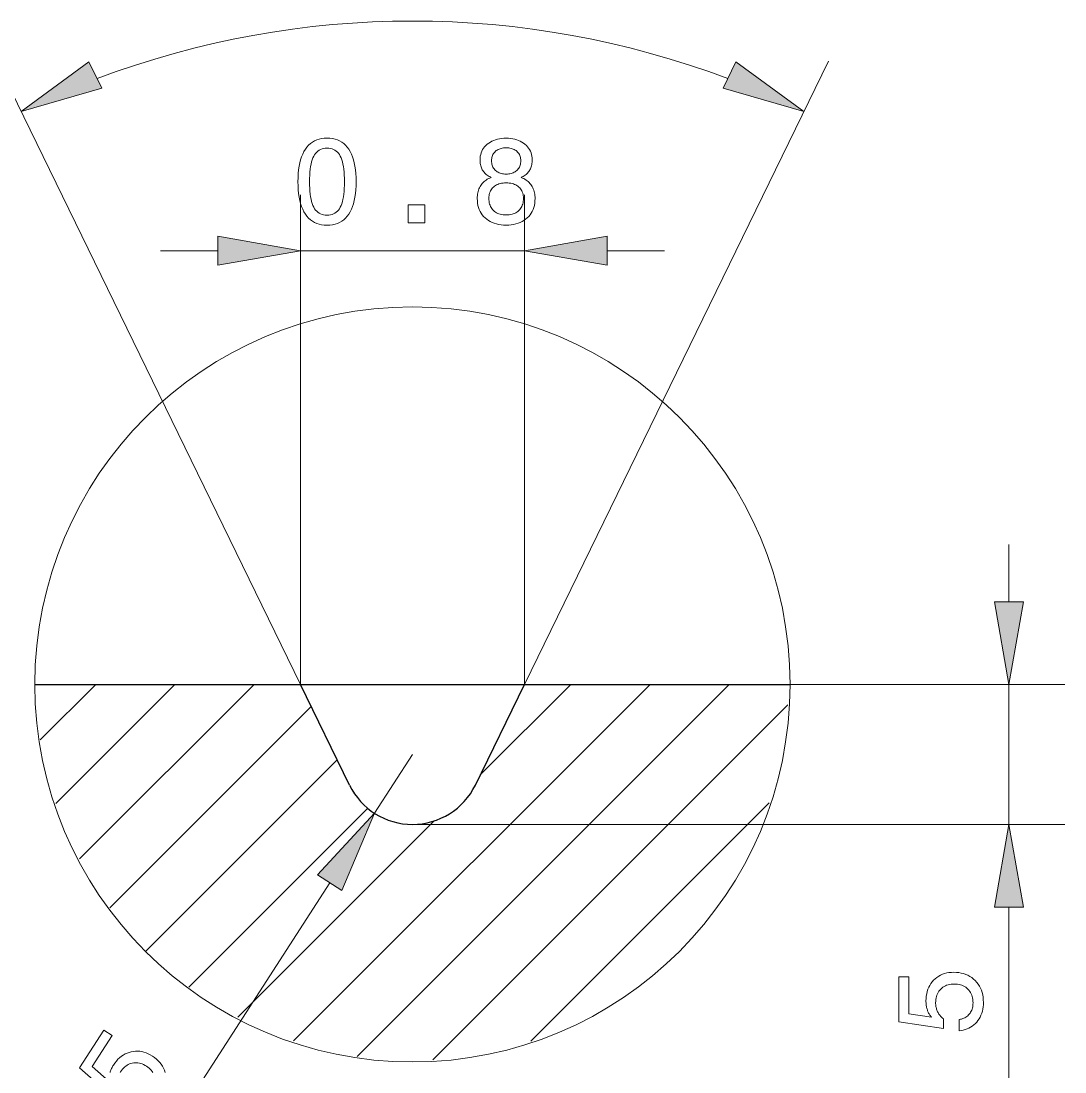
# Model space of a CAD drawing. Extents: x 0 to 594, y 0 to 521.
# Drawn here: x 220.53 to 257.81, y 35.94 to 73.48 of the extents above; entities that cross this region are included whole.
import ezdxf

# ---------------------------------------------------------------- set-up
doc = ezdxf.new("R2010")
doc.units = 0

msp = doc.modelspace()

# ---------------------------------------------------------------- linework, layer by layer
at = {"color": 7, "lineweight": 13}
for p, q in [((230.505, 49.788), (219.65, 72.056)), ((238.505, 49.788), (249.361, 72.056))]:
    msp.add_line(p, q, dxfattribs=at)
at = {"color": 5, "lineweight": 13, "ltscale": 0.437309}
for p, q in [((230.505, 49.788), (230.505, 67.281)), ((238.505, 49.788), (238.505, 67.281))]:
    msp.add_line(p, q, dxfattribs=at)
at = {"color": 5, "lineweight": 13, "ltscale": 0.051139}
for p, q in [((225.505, 65.281), (227.551, 65.281)), ((241.46, 65.281), (243.505, 65.281)), ((255.812, 52.743), (255.812, 54.788))]:
    msp.add_line(p, q, dxfattribs=at)
at = {"color": 5, "lineweight": 13, "ltscale": 0.2}
msp.add_line((230.505, 65.281), (238.505, 65.281), dxfattribs=at)
at = {"color": 7, "lineweight": 30}
msp.add_line((221.02, 49.788), (247.991, 49.788), dxfattribs=at)
at = {"color": 7, "lineweight": 13, "ltscale": 0.069905}
msp.add_line((221.214, 47.811), (223.192, 49.788), dxfattribs=at)
at = {"color": 7, "lineweight": 13, "ltscale": 0.150263}
msp.add_line((221.77, 45.538), (226.02, 49.788), dxfattribs=at)
at = {"color": 7, "lineweight": 13, "ltscale": 0.220281}
msp.add_line((222.618, 43.558), (228.848, 49.788), dxfattribs=at)
at = {"color": 7, "lineweight": 13, "ltscale": 0.450263}
msp.add_line((230.255, 37.053), (242.991, 49.788), dxfattribs=at)
at = {"color": 7, "lineweight": 30, "ltscale": 0.1}
for p, q in [((232.258, 46.193), (230.505, 49.788)), ((236.753, 46.193), (238.505, 49.788))]:
    msp.add_line(p, q, dxfattribs=at)
at = {"color": 7, "lineweight": 13, "ltscale": 0.469905}
msp.add_line((232.528, 36.497), (245.819, 49.788), dxfattribs=at)
at = {"color": 7, "lineweight": 13, "ltscale": 0.1143}
msp.add_line((236.929, 46.555), (240.162, 49.788), dxfattribs=at)
at = {"color": 5, "lineweight": 13, "ltscale": 0.245518}
msp.add_line((247.991, 49.788), (257.812, 49.788), dxfattribs=at)
at = {"color": 5, "lineweight": 13, "ltscale": 0.125}
msp.add_line((255.812, 44.788), (255.812, 49.788), dxfattribs=at)
at = {"color": 7, "lineweight": 13, "ltscale": 0.254371}
msp.add_line((223.695, 41.806), (230.889, 49.001), dxfattribs=at)
at = {"color": 7, "lineweight": 13, "ltscale": 0.448509}
msp.add_line((235.234, 36.374), (247.919, 49.06), dxfattribs=at)
at = {"color": 7, "lineweight": 13, "ltscale": 0.242068}
msp.add_line((224.97, 40.252), (231.816, 47.099), dxfattribs=at)
at = {"color": 5, "lineweight": 13, "ltscale": 0.0625}
msp.add_line((234.505, 47.288), (233.151, 45.187), dxfattribs=at)
at = {"color": 7, "lineweight": 13, "ltscale": 0.300985}
msp.add_line((238.734, 37.046), (247.247, 45.56), dxfattribs=at)
at = {"color": 7, "lineweight": 13, "ltscale": 0.225818}
msp.add_line((226.523, 38.977), (232.91, 45.365), dxfattribs=at)
at = {"color": 7, "lineweight": 13, "ltscale": 0.248235}
msp.add_line((228.275, 37.901), (235.296, 44.922), dxfattribs=at)
at = {"color": 5, "lineweight": 13}
for p, q in [((234.505, 44.788), (257.812, 44.788)), ((231.551, 42.703), (218.471, 22.406))]:
    msp.add_line(p, q, dxfattribs=at)
at = {"color": 5, "lineweight": 13, "ltscale": 0.276097}
msp.add_line((255.812, 30.79), (255.812, 41.834), dxfattribs=at)
at = {"color": 7, "lineweight": 13}
for points in [[(222.953, 72.021), (220.526, 70.258), (223.41, 71.085)], [(245.601, 71.085), (248.485, 70.258), (246.057, 72.021)]]:
    msp.add_lwpolyline(points, close=True, dxfattribs=at)
at = {"color": 5, "lineweight": 13}
for points in [[(230.416, 67.744), (230.419, 67.892), (230.427, 68.034), (230.44, 68.168), (230.459, 68.294), (230.483, 68.414), (230.512, 68.526), (230.546, 68.631), (230.586, 68.729), (230.631, 68.819), (230.682, 68.902), (230.737, 68.978), (230.798, 69.045), (230.863, 69.105), (230.933, 69.156), (231.008, 69.2), (231.088, 69.236), (231.173, 69.264), (231.262, 69.284), (231.356, 69.296), (231.456, 69.3), (231.556, 69.296), (231.65, 69.284), (231.74, 69.264), (231.825, 69.236), (231.905, 69.201), (231.98, 69.158), (232.05, 69.106), (232.115, 69.047), (232.175, 68.98), (232.23, 68.905), (232.28, 68.823), (232.325, 68.733), (232.364, 68.635), (232.398, 68.53), (232.427, 68.418), (232.451, 68.298), (232.469, 68.171), (232.482, 68.036), (232.49, 67.893), (232.493, 67.744), (232.49, 67.594), (232.482, 67.452), (232.469, 67.318), (232.451, 67.191), (232.427, 67.072), (232.398, 66.96), (232.364, 66.855), (232.325, 66.758), (232.28, 66.668), (232.23, 66.586), (232.175, 66.512), (232.115, 66.445), (232.05, 66.386), (231.98, 66.335), (231.905, 66.292), (231.825, 66.257), (231.74, 66.229), (231.65, 66.21), (231.556, 66.198), (231.456, 66.194), (231.356, 66.198), (231.262, 66.21), (231.173, 66.23), (231.088, 66.257), (231.008, 66.293), (230.933, 66.336), (230.863, 66.387), (230.798, 66.446), (230.737, 66.513), (230.682, 66.588), (230.631, 66.671), (230.586, 66.761), (230.546, 66.858), (230.512, 66.962), (230.483, 67.074), (230.459, 67.194), (230.44, 67.32), (230.427, 67.454), (230.419, 67.595)], [(237.316, 67.895), (237.278, 67.914), (237.241, 67.934), (237.206, 67.956), (237.174, 67.978), (237.143, 68.002), (237.114, 68.028), (237.088, 68.054), (237.063, 68.082), (237.04, 68.112), (237.019, 68.142), (237, 68.174), (236.983, 68.207), (236.969, 68.242), (236.956, 68.278), (236.945, 68.316), (236.936, 68.355), (236.929, 68.396), (236.924, 68.438), (236.921, 68.481), (236.92, 68.526), (236.923, 68.593), (236.93, 68.658), (236.943, 68.72), (236.961, 68.78), (236.985, 68.837), (237.013, 68.892), (237.047, 68.944), (237.085, 68.993), (237.129, 69.04), (237.178, 69.085), (237.232, 69.125), (237.288, 69.162), (237.347, 69.194), (237.41, 69.222), (237.476, 69.246), (237.545, 69.265), (237.617, 69.28), (237.692, 69.291), (237.77, 69.297), (237.852, 69.3), (237.934, 69.297), (238.012, 69.291), (238.088, 69.28), (238.16, 69.265), (238.229, 69.246), (238.295, 69.222), (238.357, 69.194), (238.417, 69.162), (238.473, 69.125), (238.525, 69.085), (238.574, 69.04), (238.618, 68.993), (238.656, 68.944), (238.689, 68.892), (238.718, 68.837), (238.741, 68.78), (238.759, 68.72), (238.771, 68.658), (238.779, 68.593), (238.782, 68.526), (238.781, 68.481), (238.778, 68.437), (238.773, 68.395), (238.766, 68.354), (238.757, 68.314), (238.747, 68.277), (238.734, 68.24), (238.72, 68.205), (238.703, 68.172), (238.685, 68.14), (238.664, 68.109), (238.642, 68.08), (238.617, 68.052), (238.591, 68.026), (238.562, 68.001), (238.531, 67.977), (238.498, 67.955), (238.463, 67.934), (238.426, 67.914), (238.387, 67.895), (238.436, 67.876), (238.481, 67.854), (238.524, 67.831), (238.565, 67.805), (238.604, 67.778), (238.64, 67.748), (238.673, 67.717), (238.704, 67.684), (238.733, 67.648), (238.759, 67.611), (238.783, 67.572), (238.805, 67.531), (238.823, 67.488), (238.84, 67.444), (238.854, 67.397), (238.865, 67.35), (238.874, 67.3), (238.88, 67.249), (238.884, 67.196), (238.885, 67.141), (238.882, 67.056), (238.874, 66.975), (238.86, 66.897), (238.84, 66.823), (238.815, 66.752), (238.784, 66.685), (238.748, 66.621), (238.706, 66.561), (238.659, 66.505), (238.606, 66.451), (238.548, 66.402), (238.486, 66.359), (238.42, 66.32), (238.351, 66.287), (238.277, 66.258), (238.2, 66.235), (238.119, 66.217), (238.034, 66.204), (237.945, 66.197), (237.852, 66.194), (237.759, 66.197), (237.67, 66.204), (237.585, 66.217), (237.504, 66.235), (237.427, 66.258), (237.353, 66.287), (237.284, 66.32), (237.218, 66.359), (237.157, 66.402), (237.099, 66.451), (237.046, 66.505), (236.999, 66.561), (236.957, 66.621), (236.921, 66.685), (236.891, 66.752), (236.866, 66.823), (236.846, 66.897), (236.832, 66.975), (236.824, 67.056), (236.821, 67.141), (236.822, 67.196), (236.826, 67.249), (236.832, 67.3), (236.841, 67.35), (236.852, 67.397), (236.866, 67.444), (236.882, 67.488), (236.901, 67.531), (236.923, 67.572), (236.946, 67.611), (236.973, 67.648), (237.001, 67.684), (237.032, 67.717), (237.066, 67.748), (237.102, 67.778), (237.14, 67.805), (237.18, 67.831), (237.223, 67.854), (237.269, 67.876)], [(230.829, 67.744), (230.831, 67.623), (230.835, 67.509), (230.843, 67.402), (230.854, 67.301), (230.867, 67.207), (230.884, 67.119), (230.904, 67.039), (230.927, 66.964), (230.952, 66.897), (230.981, 66.836), (231.013, 66.781), (231.049, 66.732), (231.088, 66.689), (231.13, 66.652), (231.176, 66.62), (231.225, 66.594), (231.277, 66.574), (231.333, 66.56), (231.393, 66.551), (231.456, 66.548), (231.519, 66.551), (231.578, 66.56), (231.635, 66.574), (231.687, 66.594), (231.736, 66.619), (231.782, 66.651), (231.824, 66.688), (231.862, 66.73), (231.897, 66.779), (231.929, 66.833), (231.957, 66.893), (231.982, 66.96), (232.005, 67.034), (232.024, 67.115), (232.04, 67.203), (232.054, 67.297), (232.064, 67.399), (232.072, 67.507), (232.076, 67.622), (232.077, 67.744), (232.076, 67.866), (232.072, 67.981), (232.064, 68.09), (232.054, 68.191), (232.04, 68.286), (232.024, 68.374), (232.005, 68.455), (231.982, 68.529), (231.957, 68.596), (231.929, 68.657), (231.897, 68.711), (231.862, 68.759), (231.824, 68.802), (231.782, 68.839), (231.736, 68.87), (231.687, 68.896), (231.635, 68.916), (231.578, 68.93), (231.519, 68.938), (231.456, 68.941), (231.393, 68.938), (231.333, 68.93), (231.277, 68.915), (231.225, 68.895), (231.176, 68.869), (231.13, 68.838), (231.088, 68.8), (231.049, 68.757), (231.013, 68.708), (230.981, 68.653), (230.952, 68.592), (230.927, 68.525), (230.904, 68.451), (230.884, 68.37), (230.867, 68.282), (230.854, 68.188), (230.843, 68.087), (230.835, 67.979), (230.831, 67.865)], [(237.331, 68.492), (237.333, 68.45), (237.337, 68.409), (237.344, 68.371), (237.354, 68.334), (237.367, 68.298), (237.382, 68.264), (237.401, 68.232), (237.422, 68.202), (237.446, 68.173), (237.473, 68.146), (237.503, 68.122), (237.534, 68.099), (237.567, 68.08), (237.602, 68.063), (237.639, 68.048), (237.678, 68.037), (237.719, 68.027), (237.761, 68.021), (237.806, 68.017), (237.852, 68.016), (237.899, 68.017), (237.943, 68.021), (237.986, 68.027), (238.027, 68.037), (238.066, 68.048), (238.103, 68.063), (238.138, 68.08), (238.172, 68.099), (238.203, 68.122), (238.232, 68.146), (238.259, 68.173), (238.284, 68.202), (238.305, 68.232), (238.324, 68.264), (238.339, 68.298), (238.352, 68.334), (238.362, 68.371), (238.369, 68.409), (238.373, 68.45), (238.375, 68.492), (238.373, 68.534), (238.369, 68.574), (238.362, 68.613), (238.352, 68.649), (238.34, 68.684), (238.325, 68.717), (238.307, 68.748), (238.286, 68.777), (238.262, 68.805), (238.236, 68.83), (238.207, 68.854), (238.176, 68.875), (238.143, 68.893), (238.107, 68.909), (238.07, 68.923), (238.031, 68.934), (237.989, 68.943), (237.945, 68.949), (237.9, 68.953), (237.852, 68.954), (237.804, 68.953), (237.759, 68.949), (237.716, 68.943), (237.674, 68.934), (237.635, 68.923), (237.598, 68.909), (237.563, 68.893), (237.53, 68.875), (237.499, 68.854), (237.47, 68.83), (237.444, 68.805), (237.42, 68.777), (237.399, 68.748), (237.381, 68.717), (237.366, 68.684), (237.353, 68.649), (237.344, 68.613), (237.337, 68.574), (237.333, 68.534)], [(237.236, 67.149), (237.238, 67.095), (237.243, 67.044), (237.251, 66.995), (237.263, 66.948), (237.278, 66.904), (237.296, 66.862), (237.317, 66.822), (237.342, 66.784), (237.37, 66.749), (237.402, 66.716), (237.436, 66.686), (237.473, 66.659), (237.512, 66.635), (237.553, 66.614), (237.597, 66.597), (237.643, 66.582), (237.692, 66.571), (237.743, 66.563), (237.796, 66.558), (237.852, 66.557), (237.908, 66.558), (237.962, 66.563), (238.013, 66.571), (238.062, 66.582), (238.108, 66.597), (238.152, 66.614), (238.194, 66.635), (238.233, 66.659), (238.27, 66.686), (238.304, 66.716), (238.336, 66.749), (238.364, 66.784), (238.389, 66.822), (238.41, 66.862), (238.428, 66.904), (238.443, 66.948), (238.455, 66.995), (238.463, 67.044), (238.468, 67.095), (238.47, 67.149), (238.468, 67.199), (238.463, 67.247), (238.455, 67.293), (238.443, 67.336), (238.428, 67.378), (238.41, 67.417), (238.389, 67.454), (238.364, 67.489), (238.336, 67.522), (238.305, 67.553), (238.271, 67.581), (238.234, 67.606), (238.195, 67.629), (238.154, 67.648), (238.11, 67.664), (238.063, 67.678), (238.014, 67.688), (237.962, 67.696), (237.908, 67.7), (237.852, 67.702), (237.796, 67.7), (237.742, 67.696), (237.691, 67.688), (237.642, 67.678), (237.596, 67.664), (237.552, 67.648), (237.51, 67.629), (237.471, 67.606), (237.435, 67.581), (237.401, 67.553), (237.369, 67.522), (237.342, 67.489), (237.317, 67.454), (237.296, 67.417), (237.277, 67.378), (237.263, 67.336), (237.251, 67.293), (237.243, 67.247), (237.238, 67.199)], [(234.356, 66.281), (234.356, 66.924), (234.953, 66.924), (234.953, 66.281)], [(227.551, 64.76), (230.505, 65.281), (227.551, 65.802)], [(241.46, 65.802), (238.505, 65.281), (241.46, 64.76)], [(255.291, 52.743), (255.812, 49.788), (256.333, 52.743)], [(231.989, 42.421), (233.151, 45.187), (231.113, 42.986)], [(256.333, 41.834), (255.812, 44.788), (255.291, 41.834)], [(254.03, 37.416), (254.03, 37.817), (254.075, 37.825), (254.119, 37.836), (254.161, 37.849), (254.2, 37.865), (254.238, 37.883), (254.274, 37.904), (254.307, 37.927), (254.339, 37.953), (254.368, 37.981), (254.395, 38.012), (254.42, 38.044), (254.443, 38.079), (254.463, 38.115), (254.48, 38.153), (254.494, 38.193), (254.506, 38.234), (254.515, 38.277), (254.522, 38.322), (254.526, 38.369), (254.527, 38.417), (254.525, 38.477), (254.52, 38.533), (254.511, 38.588), (254.498, 38.64), (254.481, 38.689), (254.461, 38.737), (254.437, 38.782), (254.41, 38.824), (254.379, 38.864), (254.344, 38.902), (254.306, 38.937), (254.266, 38.968), (254.223, 38.996), (254.178, 39.02), (254.131, 39.04), (254.082, 39.056), (254.03, 39.069), (253.976, 39.078), (253.92, 39.084), (253.861, 39.086), (253.801, 39.084), (253.744, 39.078), (253.689, 39.069), (253.636, 39.057), (253.586, 39.04), (253.539, 39.02), (253.494, 38.997), (253.451, 38.97), (253.411, 38.939), (253.374, 38.904), (253.339, 38.867), (253.309, 38.827), (253.281, 38.784), (253.258, 38.739), (253.238, 38.692), (253.222, 38.642), (253.209, 38.59), (253.2, 38.535), (253.194, 38.477), (253.193, 38.417), (253.193, 38.383), (253.195, 38.349), (253.199, 38.315), (253.204, 38.282), (253.21, 38.25), (253.218, 38.218), (253.227, 38.187), (253.237, 38.157), (253.249, 38.127), (253.262, 38.098), (253.277, 38.07), (253.293, 38.042), (253.31, 38.015), (253.329, 37.988), (253.349, 37.963), (253.37, 37.938), (253.393, 37.914), (253.417, 37.891), (253.442, 37.868), (253.469, 37.846), (253.469, 37.502), (251.879, 37.739), (251.879, 39.341), (252.233, 39.341), (252.233, 38.027), (253.041, 37.907), (253.022, 37.929), (253.005, 37.952), (252.988, 37.975), (252.972, 38), (252.957, 38.025), (252.943, 38.05), (252.93, 38.077), (252.918, 38.104), (252.907, 38.132), (252.896, 38.161), (252.887, 38.191), (252.879, 38.221), (252.871, 38.252), (252.865, 38.283), (252.859, 38.314), (252.855, 38.347), (252.851, 38.379), (252.849, 38.413), (252.847, 38.446), (252.847, 38.481), (252.85, 38.571), (252.858, 38.658), (252.872, 38.741), (252.891, 38.821), (252.915, 38.897), (252.946, 38.97), (252.981, 39.039), (253.022, 39.104), (253.069, 39.166), (253.121, 39.224), (253.177, 39.277), (253.237, 39.325), (253.301, 39.367), (253.367, 39.404), (253.438, 39.435), (253.511, 39.46), (253.588, 39.48), (253.669, 39.494), (253.753, 39.502), (253.84, 39.505), (253.932, 39.502), (254.022, 39.493), (254.107, 39.478), (254.189, 39.458), (254.267, 39.431), (254.342, 39.398), (254.413, 39.359), (254.481, 39.314), (254.545, 39.264), (254.605, 39.207), (254.661, 39.146), (254.711, 39.08), (254.755, 39.012), (254.793, 38.939), (254.825, 38.864), (254.851, 38.784), (254.872, 38.701), (254.886, 38.614), (254.895, 38.524), (254.898, 38.43), (254.896, 38.347), (254.889, 38.266), (254.877, 38.189), (254.86, 38.114), (254.838, 38.042), (254.812, 37.974), (254.781, 37.908), (254.745, 37.845), (254.704, 37.784), (254.659, 37.727), (254.61, 37.674), (254.557, 37.625), (254.502, 37.582), (254.443, 37.543), (254.382, 37.51), (254.317, 37.481), (254.25, 37.457), (254.18, 37.439), (254.106, 37.425)]]:
    msp.add_lwpolyline(points, close=True, dxfattribs=at)
for points in [[(223.82, 35.032), (222.611, 36.091), (223.479, 37.438), (223.777, 37.246), (223.066, 36.142), (223.679, 35.604)], [(223.704, 35.925), (223.713, 35.955), (223.723, 35.985), (223.735, 36.015), (223.747, 36.044), (223.761, 36.074), (223.776, 36.103), (223.792, 36.133), (223.809, 36.162), (223.827, 36.191), (223.878, 36.265), (223.932, 36.334), (223.989, 36.397), (224.048, 36.453), (224.11, 36.504), (224.175, 36.549), (224.242, 36.587), (224.312, 36.62), (224.385, 36.646), (224.46, 36.667), (224.536, 36.681), (224.613, 36.689), (224.689, 36.69), (224.765, 36.685), (224.84, 36.673), (224.916, 36.654), (224.991, 36.629), (225.067, 36.597), (225.142, 36.559), (225.217, 36.514), (225.293, 36.462), (225.363, 36.406), (225.427, 36.347), (225.484, 36.285), (225.535, 36.22), (225.58, 36.152), (225.619, 36.081), (225.652, 36.007), (225.678, 35.929)], [(225.238, 35.923), (225.209, 35.965), (225.177, 36.006), (225.14, 36.045), (225.1, 36.082), (225.055, 36.117), (225.007, 36.15), (224.956, 36.181), (224.904, 36.208), (224.853, 36.23), (224.802, 36.247), (224.752, 36.261), (224.701, 36.27), (224.65, 36.274), (224.6, 36.274), (224.55, 36.27), (224.499, 36.262), (224.45, 36.249), (224.403, 36.232), (224.357, 36.211), (224.313, 36.186), (224.27, 36.157), (224.229, 36.124), (224.19, 36.086), (224.153, 36.045), (224.117, 36), (224.083, 35.95), (224.065, 35.921)]]:
    msp.add_lwpolyline(points, dxfattribs=at)
at = {"color": 7, "lineweight": 13}
msp.add_circle((234.505, 49.788), 13.486, dxfattribs=at)
msp.add_arc((234.505, 41.583), 31.901, 69.3246, 110.6754, dxfattribs=at)
at = {"color": 7, "lineweight": 30}
msp.add_arc((234.505, 47.288), 2.5, 205.9892, 334.0108, dxfattribs=at)
at = {"color": 7, "lineweight": 13}
for points in [[(222.953, 72.021), (220.526, 70.258), (222.953, 72.021), (223.41, 71.085)], [(245.601, 71.085), (248.485, 70.258), (245.601, 71.085), (246.057, 72.021)]]:
    msp.add_solid(points, dxfattribs=at)
at = {"color": 5, "lineweight": 13}
for points in [[(227.551, 64.76), (230.505, 65.281), (227.551, 64.76), (227.551, 65.802)], [(241.46, 65.802), (238.505, 65.281), (241.46, 65.802), (241.46, 64.76)], [(255.291, 52.743), (255.812, 49.788), (255.291, 52.743), (256.333, 52.743)], [(231.989, 42.421), (233.151, 45.187), (231.989, 42.421), (231.113, 42.986)], [(256.333, 41.834), (255.812, 44.788), (256.333, 41.834), (255.291, 41.834)]]:
    msp.add_solid(points, dxfattribs=at)

doc.saveas('drawing.dxf')
